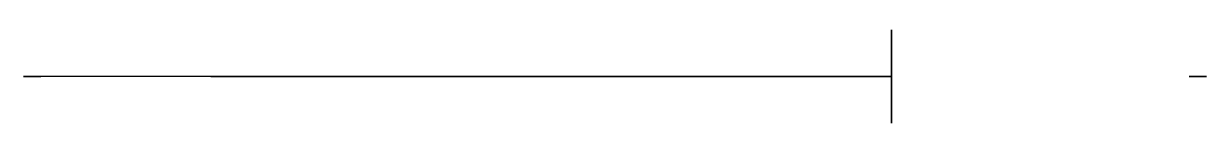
# Model space of a CAD drawing. Header units: millimetres. Extents: x -102 to 37, y -6 to 6.
import ezdxf

# ---------------------------------------------------------------- set-up
doc = ezdxf.new("R2010")
doc.units = ezdxf.units.MM
doc.header["$MEASUREMENT"] = 0
for name, color, linetype in [('JSM-02 v3_Sketch1', 7, 'Continuous'), ('JSM-02 v3_Sketch2', 7, 'Continuous'), ('JSM-02 v3_Sketch3', 7, 'Continuous'), ('JSM-02 v3_Sketch4', 7, 'Continuous')]:
    doc.layers.add(name, color=color, linetype=linetype)

msp = doc.modelspace()

# ---------------------------------------------------------------- linework, layer by layer
at = {"layer": 'JSM-02 v3_Sketch1'}
for p, q in [((-80, 0, 13.4), (-76.5, 0, 13.4)), ((-80, 0, 12.4), (-76.5, 0, 12.4)), ((-80, 0, 13.4), (-80, 0, 12.4)), ((-76.5, 0, 12.4), (-76.25, 0, 12.4)), ((-76.5, 0, 13.4), (-75.75, 0, 13.4)), ((-75.75, 0, 11.9), (-75.75, 0, 11.65)), ((-75.5, 0, 11.4), (-75.25, 0, 11.4)), ((-75.25, 0, 12.9), (-75.25, 0, 12.65)), ((-75.25, 0, 11.4), (-49.75, 0, 11.4)), ((-75, 0, 12.4), (-49.75, 0, 12.4)), ((-49.25, 0, 11.4), (-49.75, 0, 11.4)), ((-49.5, 0, 12.9), (-49.5, 0, 12.65)), ((-49, 0, 13.4), (-45.5, 0, 13.4)), ((-49, 0, 11.9), (-49, 0, 11.65)), ((-48.5, 0, 12.4), (-45, 0, 12.4)), ((-45, 0, 14.5), (-45, 0, 13.9)), ((-44.5, 0, 15), (0, 0, 15)), ((-44.5, 0, 12.9), (-44.5, 0, 13.5)), ((-44, 0, 14), (0, 0, 14)), ((0, 0, 15), (0, 0, 14))]:
    msp.add_line(p, q, dxfattribs=at)
at = {"layer": 'JSM-02 v3_Sketch1', "extrusion": (0, 1, 0)}
for centre, radius, start, end in [((76.25, 11.9), 0.5, 89.9915, 179.9915), ((75.5, 11.65), 0.25, 269.8794, 359.9915), ((75.75, 12.9), 0.5, 89.9915, 179.9865), ((75, 12.65), 0.25, 269.9972, 359.9865), ((49.75, 12.65), 0.25, 180, 269.9972), ((49, 12.9), 0.5, 360, 90), ((49.25, 11.65), 0.25, 180, 270.0001), ((48.5, 11.9), 0.5, 360, 90), ((45.5, 13.9), 0.5, 180, 270), ((45, 12.9), 0.5, 180, 270), ((44.5, 14.5), 0.5, 0, 90), ((44, 13.5), 0.5, 360, 90)]:
    msp.add_arc(centre, radius, start, end, dxfattribs=at)
at = {"layer": 'JSM-02 v3_Sketch1'}
for p in [(-75.75, 0, 11.4), (-75.25, 0, 13.4), (0, 0)]:
    msp.add_point(p, dxfattribs=at)
at = {"layer": 'JSM-02 v3_Sketch2'}
for p, q in [((-80, 0), (-80, 0, 13.2)), ((-80, 0, 13.2), (-76.5, 0, 13.2)), ((-80, 0), (0, 0)), ((-76.5, 0, 13.2), (-75.75, 0, 13.2)), ((-75.25, 0, 12.7), (-75.25, 0, 12.45)), ((-75, 0, 12.2), (-49.75, 0, 12.2)), ((-49.5, 0, 12.7), (-49.5, 0, 12.45)), ((-49, 0, 13.2), (-45.5, 0, 13.2)), ((-45, 0, 14.3), (-45, 0, 13.7)), ((-44.5, 0, 14.8), (0, 0, 14.8)), ((0, 0), (0, 0, 14.8))]:
    msp.add_line(p, q, dxfattribs=at)
at = {"layer": 'JSM-02 v3_Sketch2', "extrusion": (0, 1, 0)}
for centre, radius, start, end in [((75.75, 12.7), 0.5, 89.9915, 179.9865), ((75, 12.45), 0.25, 269.9972, 359.9865), ((49.75, 12.45), 0.25, 180, 269.9972), ((49, 12.7), 0.5, 360, 90), ((45.5, 13.7), 0.5, 180, 270), ((44.5, 14.3), 0.5, 0, 90)]:
    msp.add_arc(centre, radius, start, end, dxfattribs=at)
at = {"layer": 'JSM-02 v3_Sketch2'}
msp.add_point((0, 0), dxfattribs=at)
at = {"layer": 'JSM-02 v3_Sketch3'}
for p, q in [((-102, 0), (-100, 0)), ((0, 0, 37), (-102, 0, 37)), ((-102, 0, 37), (-102, 0)), ((0, 0, 35), (-100, 0, 35)), ((-100, 0, 35), (-100, 0)), ((0, 0, 35), (0, 0, 37)), ((37, 0, 80), (35, 0, 80)), ((35, 0, 80), (35, 0)), ((35, 0), (37, 0)), ((37, 0), (37, 0, 80))]:
    msp.add_line(p, q, dxfattribs=at)
msp.add_point((0, 0), dxfattribs=at)
at = {"layer": 'JSM-02 v3_Sketch4'}
for p, q in [((0, -5.5, 5.5), (0, 5.5, 5.5)), ((0, 5.5, 5.5), (0, 5.5, -5.5)), ((0, 5.5, -5.5), (0, -5.5, -5.5)), ((0, -5, 5), (0, 5, 5)), ((0, 5, 5), (0, 5, -5)), ((0, 5, -5), (0, -5, -5)), ((0, -5, -5), (0, -5, 5)), ((0, -5.5, -5.5), (0, -5.5, 5.5))]:
    msp.add_line(p, q, dxfattribs=at)
msp.add_point((0, 0), dxfattribs=at)

doc.saveas('drawing.dxf')
